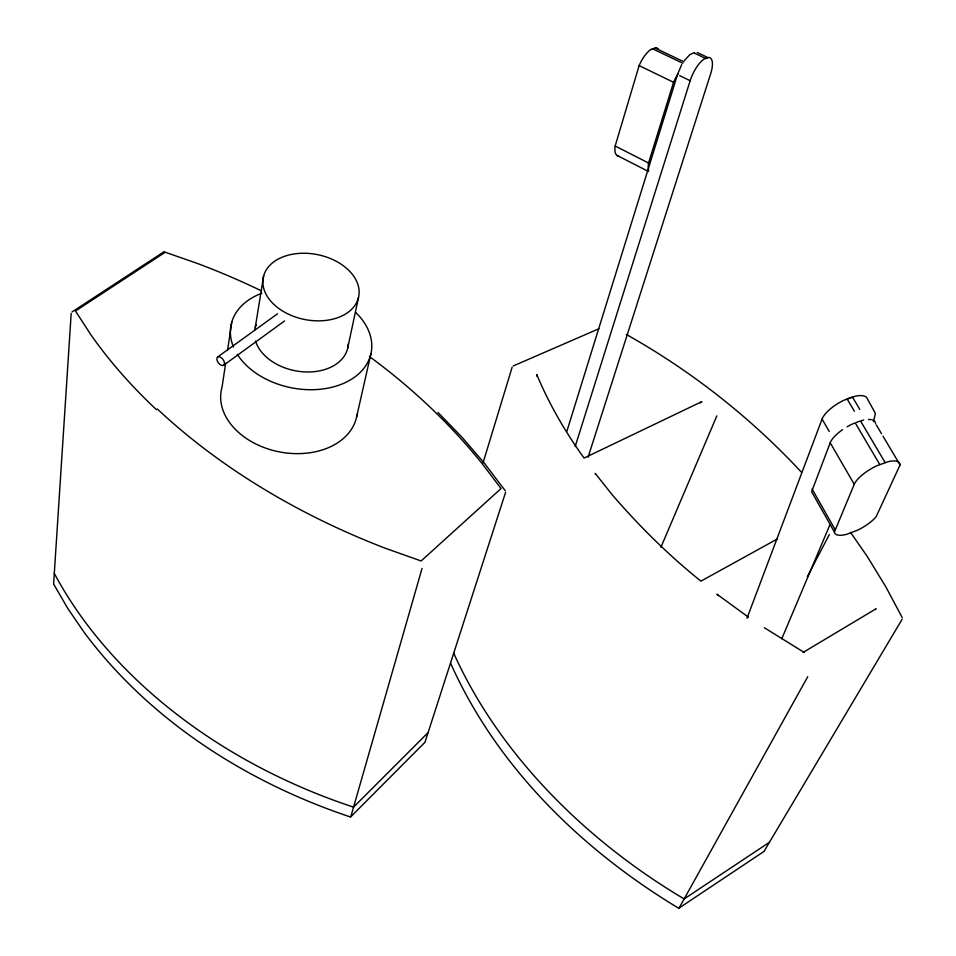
<?xml version="1.0" encoding="UTF-8"?>
<svg xmlns="http://www.w3.org/2000/svg" width="956" height="956" viewBox="0 0 956 956"><rect width="100%" height="100%" fill="white"/><g stroke="black" fill="none" stroke-linecap="round" stroke-linejoin="round"><path stroke-width="1.43" d="M53.632 583.626L71.186 313.425M536.937 376.234L536.746 374.501C549.114 404.101 565.355 432.04 584.068 458.067L701.859 401.616L700.39 402.93M225.628 363.292L222.091 386.917A68.963 49.64 10.8 0 0 278.59 451.734A68.963 49.64 10.8 0 0 357.066 414.354M227.612 350.004L231.818 321.945M255.3 327.287L263.689 275.639M842.547 429.698A25.824 9.56 -29.5 0 0 830.19 442.771L811.62 491.766L834.409 532.026A24.987 8.413 -28.7 0 0 846.18 534.452L857.293 530.353A24.987 8.413 -28.7 0 0 876.174 516.634L900.086 464.927L883.009 436.211M834.409 532.026L854.246 484.31A26.135 9.118 -29.2 0 1 876.449 465.919L888.232 461.652A26.135 9.118 -29.2 0 1 900.086 464.927M347.661 348.283L358.536 297.388A48.672 33.066 11.4 0 0 293.743 254.009A48.672 33.066 11.4 0 0 280.646 309.768A48.672 33.066 11.4 0 0 358.536 297.388M356.552 417.175L370.964 353.577M350.888 816.472L422.014 568.509M618.771 156.139A20.614 8.305 -63.3 0 1 615.162 146.017L639.134 65.594A21.187 8.592 -64.3 0 1 650.773 49.509L656.234 47.8A21.187 8.592 -64.3 0 1 658.182 48.935M483.031 462.943L512.153 367.2M648.694 170.168A20.781 8.03 -63.1 0 1 648.55 162.986L673.55 82.288A21.367 8.305 -64 0 1 678.21 73.732M566.872 431.323L677.685 73.971L681.712 64.638M575.165 446.56L690.16 80.71A21.534 8.234 -64.1 0 1 703.819 59.188L709.137 57.42A21.534 8.234 -64.1 0 1 710.714 73.576L588.095 457.195M425.073 741.976L505.557 492.412M746.983 618.281L822.076 419.098A25.931 9.871 -29.7 0 1 843.801 400.289L855.548 396.154A25.931 9.871 -29.7 0 1 866.71 397.612L875.397 413.41L873.473 421.584M781.757 638.823L829.939 524.701M660.919 547.262L716.821 415.92M807.378 576.611L829.366 534.488M679.238 907.794L807.724 676.74M764.143 851.187L902.129 619.261M684.341 60.503L689.969 54.576L694.462 52.544M875.469 609.45L876.066 608.793L803.136 652.41L804.08 652.386L764.298 627.686M350.685 816.878L424.739 742.525M428.133 732.523L353.565 807.127A457.721 334.122 16.7 0 1 54.289 573.349M223.692 365.228A5.103 2.892 53.3 0 0 221.183 357.604A5.103 2.892 53.3 0 0 217.12 360.508A5.103 2.892 53.3 0 0 223.692 365.228L284.589 320.929M217.633 357.006L277.551 313.783M678.927 908.164L763.677 851.653M769.461 842.248L684.161 898.939A469.253 329.987 28.5 0 1 453.634 652.996M72.035 311.943L164.372 251.512M777.587 538.826L700.939 581.14C668.794 555.4 639.433 526.302 612.521 495.16L595.218 473.399L595.54 474.272M513.276 365.933L598.934 328.733M856.54 422.385L860.543 420.963L885.137 462.573M861.571 420.676L863.615 420.078M350.398 816.974C246.911 782.39 150.295 720.848 84.451 632.788L67.804 608.482L53.751 584.259M697.33 52.556L707.81 57.527L705.385 58.34L694.893 53.345M654.86 47.908L683.946 61.829M652.374 48.684L682.823 63.275M679.68 75.655L690.16 80.71M639.134 65.594L673.55 82.288M615.162 146.017L648.55 162.986M616.763 155.29L648.622 171.542M626.3 334.421C691.343 371 750.783 417.629 801.558 472.348M678.605 908.2C582.096 850.004 496.965 767.19 450.611 663.249M748.464 617.206L716.928 594.19L718.207 595.707M438.015 412.49L462.118 437.37L484.656 463.576L505.294 490.81M850.517 532.349L867.2 556.392L885.83 586.841L902.237 617.612M876.329 424.978L881.528 433.713M859.767 409.359L852.453 397.027L847.1 398.903L854.401 411.259M879.759 464.52L855.214 422.851L851.927 424.237A25.824 9.56 -29.5 0 0 847.1 426.794M822.076 419.098L829.222 431.419M830.19 442.771L854.246 484.31M812.086 488.982L834.935 529.325M868.502 419.469A25.824 9.56 -29.5 0 1 871.167 419.648M872.278 419.911A25.824 9.56 -29.5 0 1 875.588 423.735M369.339 356.469A752.253 604.371 -8.5 0 1 481.908 463.313L501.028 488.552L421.13 560.969L385.615 548.362A519.526 332.569 16.7 0 1 157.417 409.072L156.461 409.682A520.578 333.274 16.7 0 1 91.107 335.114L75.476 311.011L165.233 252.217L197.784 263.593A753.83 605.698 -8.5 0 1 261.526 290.911M355.489 312.254A71.401 49.784 11.2 0 1 339.213 385.089A71.401 49.784 11.2 0 1 237.291 354.294M233.503 347.04A71.401 49.784 11.2 0 1 261.825 293.229M348.259 344.005A47.394 33.042 11.2 0 1 305.765 371.956A47.394 33.042 11.2 0 1 255.539 341.005M254.69 330.095A47.394 33.042 11.2 0 1 256.268 324.55"/></g></svg>
